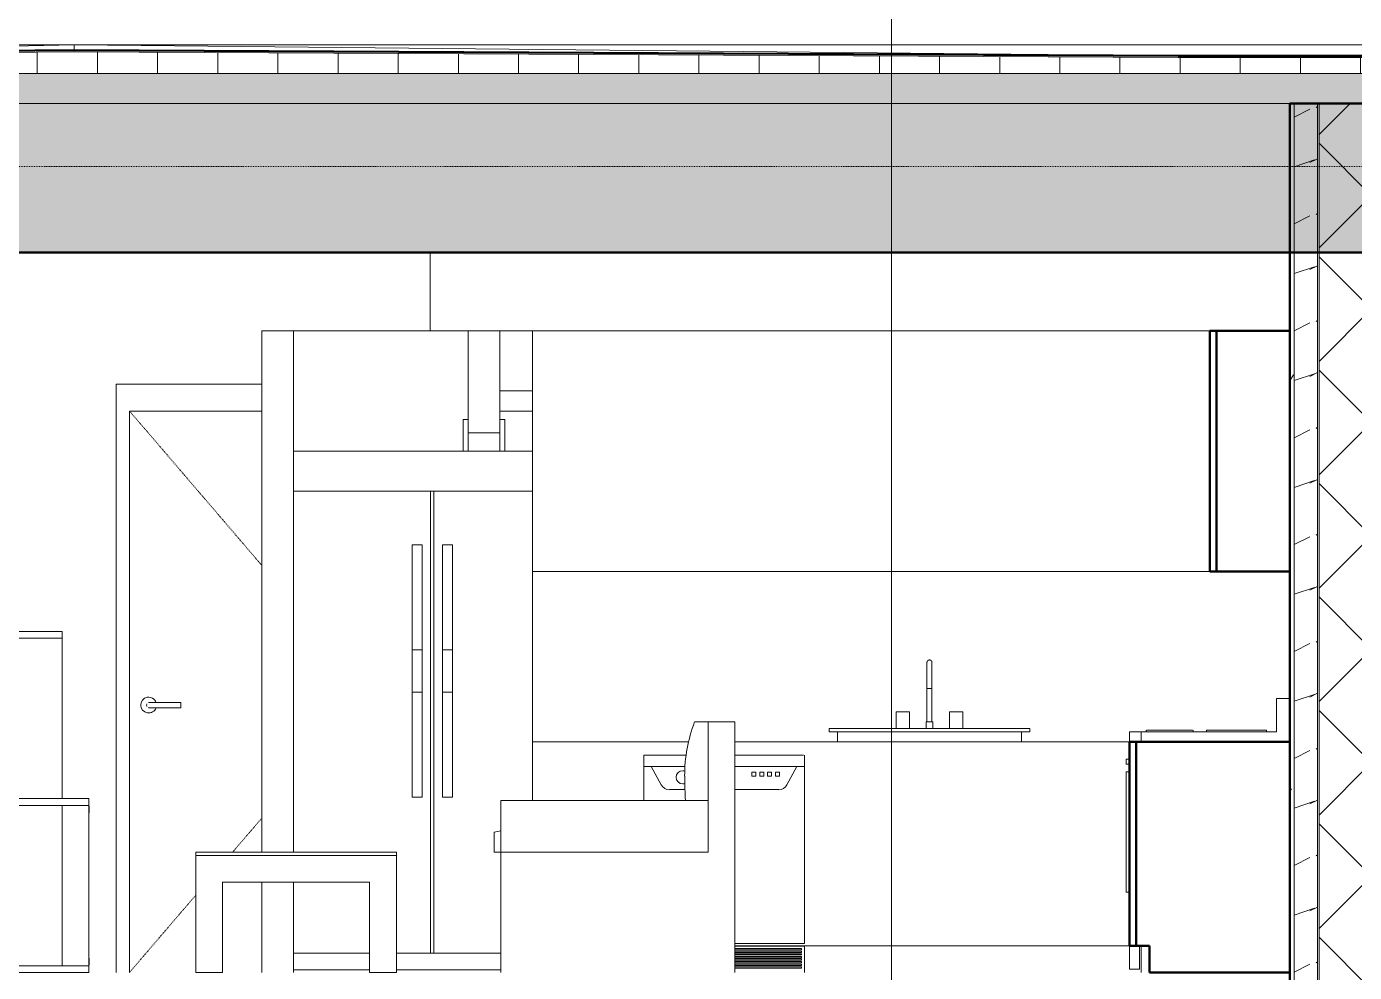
# Model space of a CAD drawing. Header units: inches. Extents: x -4169 to 1833, y -300 to 585.
# Drawn here: x -457.6 to -258.9, y 268 to 409.5 of the extents above; entities that cross this region are included whole.
import ezdxf

# ---------------------------------------------------------------- set-up
doc = ezdxf.new("R2010")
doc.units = ezdxf.units.IN
doc.header["$MEASUREMENT"] = 0
for name, pattern in [('Aligning Line 1_8_', [0.25, 0.125, -0.125]), ('Dash 1_16_', [0.125, 0.0625, -0.0625]), ('Grid Line 1_2_', [0.875, 0.5, -0.125, 0.125, -0.125])]:
    doc.linetypes.add(name, pattern=pattern)
for name, color, linetype, lineweight in [('0-4', 7, 'Continuous', 9), ('0-7', 130, 'Continuous', 5), ('A-DOOR-3', 7, 'Continuous', 9), ('A-DOOR-4', 7, 'Dash 1_16_', 9), ('A-DOOR-FRAM-1', 7, 'Continuous', 9), ('A-DOOR-FRAM-2', 90, 'Continuous', 20), ('A-FLOR-LEVL-1', 51, 'Grid Line 1_2_', 9), ('A-ROOF', 132, 'Continuous', 13), ('A-ROOF-1', 132, 'Continuous', 50), ('A-ROOF-PATT-1', 132, 'Continuous', 9), ('A-WALL-1', 250, 'Continuous', 50), ('A-WALL-2', 10, 'Continuous', 13), ('A-WALL-PATT-1', 7, 'Continuous', 9), ('A-WALL-PATT-2', 253, 'Continuous', 9), ('A-WALL-PATT-4', 252, 'Continuous', 9), ('G-ANNO-SYMB-1', 254, 'Aligning Line 1_8_', 9), ('G-ANNO-SYMB-3', 111, 'Continuous', 9), ('I-FURN', 30, 'Continuous', 9), ('I-FURN-1', 7, 'Continuous', 9), ('I-WALL-2', 10, 'Continuous', 13), ('P-SANR-FIXT-1', 7, 'Continuous', 9), ('Q-CASE-1', 7, 'Continuous', 9), ('Q-CASE-2', 250, 'Continuous', 50), ('Q-SPCQ-1', 7, 'Continuous', 9)]:
    doc.layers.add(name, color=color, linetype=linetype, lineweight=lineweight)

# ---------------------------------------------------------------- blocks, each defined once
blk = doc.blocks.new('CTR - 2nd Phase_rvt-2-BUILDING SECTION - EAST_WEST - LOOKING SOUTH')
at = {"layer": 'A-FLOR-LEVL-1'}
blk.add_line((-12558.48, 398), (-9609.49, 398), dxfattribs=at)
at = {"layer": 'G-ANNO-SYMB-1'}
blk.add_line((-12461.76, 388.59), (-9706.21, 388.59), dxfattribs=at)
blk = doc.blocks.new('Single-Flush - 36_ x 84_-1372824-BUILDING SECTION - EAST_WEST - LOOKING SOUTH')
at = {"layer": 'A-DOOR-FRAM-1'}
for p, q in [((-11664.69, 355), (-11669.56, 355)), ((-11669.56, 352), (-11664.69, 352))]:
    blk.add_line(p, q, dxfattribs=at)
blk = doc.blocks.new('FOLDING_SLIDING CLOSET - 72_ x 80_-1372823-BUILDING SECTION - EAST_WEST - LOOKING SOUTH')
at = {"layer": 'A-DOOR-3'}
for p, q in [((-11674.31, 350.75), (-11675.06, 350.75)), ((-11675.06, 350.75), (-11675.06, 346)), ((-11674.31, 350.75), (-11674.31, 346)), ((-11668.81, 350.75), (-11669.56, 350.75)), ((-11669.56, 350.75), (-11669.56, 346)), ((-11668.81, 350.75), (-11668.81, 346))]:
    blk.add_line(p, q, dxfattribs=at)
at = {"layer": 'A-DOOR-FRAM-2'}
blk.add_line((-11674.31, 348.75), (-11669.56, 348.75), dxfattribs=at)
blk = doc.blocks.new('Entertainment_Center_14771 - Entertainment_Center_14771-V93-BUILDING SECTION - EAST_WEST - LOOKING SOUTH')
at = {"layer": 'I-FURN-1'}
for p, q in [((-11747.19, 318), (-11747.19, 319)), ((-11747.06, 319), (-11747.19, 319)), ((-11747.19, 294), (-11747.19, 318)), ((-11747.06, 319), (-11747.06, 318)), ((-11747.06, 319), (-11735.06, 319)), ((-11747.06, 318), (-11747.06, 319)), ((-11747.06, 318), (-11747.06, 294)), ((-11735.06, 318), (-11747.06, 318)), ((-11747.06, 318), (-11735.06, 318)), ((-11747.06, 294), (-11747.06, 318)), ((-11735.06, 318), (-11735.06, 319)), ((-11735.06, 294), (-11735.06, 318)), ((-11747.19, 293), (-11747.19, 294)), ((-11747.06, 294), (-11747.19, 294)), ((-11747.19, 269), (-11747.19, 293)), ((-11747.06, 294), (-11747.06, 293)), ((-11747.06, 294), (-11731.06, 294)), ((-11747.06, 293), (-11747.06, 294)), ((-11747.06, 293), (-11747.06, 269)), ((-11731.06, 293), (-11747.06, 293)), ((-11747.06, 293), (-11735.06, 293)), ((-11747.06, 269), (-11747.06, 293)), ((-11735.06, 269), (-11735.06, 293)), ((-11731.06, 293), (-11731.06, 294)), ((-11731.06, 269), (-11731.06, 293)), ((-11731.03, 291.87), (-11731.03, 292.87)), ((-11747.19, 268), (-11747.19, 269)), ((-11747.06, 269), (-11747.06, 268)), ((-11735.06, 269), (-11747.06, 269)), ((-11747.06, 269), (-11731.06, 269)), ((-11747.06, 268), (-11747.06, 269)), ((-11731.06, 268), (-11731.06, 269)), ((-11731.03, 269.12), (-11731.03, 270.12)), ((-11747.06, 268), (-11747.19, 268)), ((-11731.06, 268), (-11747.06, 268))]:
    blk.add_line(p, q, dxfattribs=at)
blk = doc.blocks.new('Couch-Both_Arms-Generic - 1-V94-BUILDING SECTION - EAST_WEST - LOOKING SOUTH')
at = {"layer": 'I-FURN'}
for p, q in [((-11638.42, 305.5), (-11640.42, 305.5)), ((-11638.42, 293.75), (-11638.42, 305.5)), ((-11641.92, 297.37), (-11641.92, 297.12)), ((-11638.42, 293.75), (-11669.42, 293.75)), ((-11669.42, 293.75), (-11669.42, 286)), ((-11638.42, 286), (-11638.42, 293.75)), ((-11670.42, 286), (-11670.42, 289)), ((-11669.42, 286), (-11670.42, 286)), ((-11669.42, 286), (-11638.42, 286))]:
    blk.add_line(p, q, dxfattribs=at)
for centre, radius, start, end in [((-11619.17, 297.37), 22.76, 159.0802, 180), ((-11594.41, 297.12), 47.51, 180, 184.0748), ((-11654.55, 205.74), 84.76, 100.111, 100.7955)]:
    blk.add_arc(centre, radius, start, end, dxfattribs=at)
at = {"layer": 'I-FURN-1'}
for p, q in [((-11638.42, 305.5), (-11634.42, 305.5)), ((-11634.42, 305.5), (-11634.42, 268)), ((-11669.42, 268), (-11669.42, 286))]:
    blk.add_line(p, q, dxfattribs=at)
blk = doc.blocks.new('Table-Coffee - one-1352608-BUILDING SECTION - EAST_WEST - LOOKING SOUTH')
at = {"layer": 'I-FURN-1'}
for p, q in [((-11715.06, 286), (-11685.06, 286)), ((-11715.06, 285.5), (-11715.06, 286)), ((-11715.06, 285.5), (-11715.06, 268)), ((-11685.06, 285.5), (-11715.06, 285.5)), ((-11685.06, 285.5), (-11715.06, 285.5)), ((-11685.06, 285.5), (-11685.06, 286)), ((-11685.06, 268), (-11685.06, 285.5)), ((-11711.06, 268), (-11711.06, 281.5)), ((-11711.06, 281.5), (-11689.06, 281.5)), ((-11689.06, 281.5), (-11689.06, 268)), ((-11715.06, 268), (-11711.06, 268)), ((-11689.06, 268), (-11685.06, 268))]:
    blk.add_line(p, q, dxfattribs=at)
blk = doc.blocks.new('Refrigerator_-_Side-by-Side_6047 - 36_ X 30_-V141-BUILDING SECTION - EAST_WEST - LOOKING SOUTH')
at = {"layer": 'Q-SPCQ-1'}
for p, q in [((-11700.44, 340), (-11700.44, 286)), ((-11679.94, 340), (-11700.44, 340)), ((-11679.44, 340), (-11679.94, 340)), ((-11679.94, 270.87), (-11679.94, 340)), ((-11679.44, 340), (-11679.44, 270.87)), ((-11664.69, 340), (-11679.44, 340)), ((-11664.69, 293.75), (-11664.69, 340)), ((-11682.72, 316.29), (-11682.72, 332)), ((-11682.72, 332), (-11681.2, 332)), ((-11681.2, 332), (-11681.2, 316.29)), ((-11678.18, 316.29), (-11678.18, 332)), ((-11676.66, 332), (-11678.18, 332)), ((-11676.66, 332), (-11676.66, 316.29)), ((-11682.72, 309.94), (-11682.72, 316.29)), ((-11682.72, 316.29), (-11681.2, 316.29)), ((-11681.2, 316.29), (-11681.2, 309.94)), ((-11678.18, 309.94), (-11678.18, 316.29)), ((-11676.66, 316.29), (-11678.18, 316.29)), ((-11676.66, 316.29), (-11676.66, 309.94)), ((-11682.72, 294.23), (-11682.72, 309.94)), ((-11682.72, 309.94), (-11681.2, 309.94)), ((-11681.2, 309.94), (-11681.2, 294.23)), ((-11678.18, 294.23), (-11678.18, 309.94)), ((-11676.66, 309.94), (-11678.18, 309.94)), ((-11676.66, 309.94), (-11676.66, 294.23)), ((-11682.72, 294.23), (-11681.2, 294.23)), ((-11676.66, 294.23), (-11678.18, 294.23)), ((-11700.44, 281.5), (-11700.44, 270.87)), ((-11700.44, 268.37), (-11700.44, 270.87)), ((-11700.44, 270.87), (-11689.06, 270.87)), ((-11685.06, 270.87), (-11679.94, 270.87)), ((-11679.44, 270.87), (-11679.94, 270.87)), ((-11679.44, 270.87), (-11669.42, 270.87)), ((-11700.44, 268.37), (-11689.06, 268.37)), ((-11700.44, 268), (-11700.44, 268.37)), ((-11685.06, 268.37), (-11669.42, 268.37))]:
    blk.add_line(p, q, dxfattribs=at)
blk = doc.blocks.new('Range - 24_ x 24_-V142-BUILDING SECTION - EAST_WEST - LOOKING SOUTH')
at = {"layer": 'Q-SPCQ-1'}
for p, q in [((-11551.36, 309), (-11553.36, 309)), ((-11553.36, 309), (-11553.36, 304)), ((-11575.36, 302.5), (-11575.36, 304)), ((-11575.36, 304), (-11573.61, 304)), ((-11573.61, 302.5), (-11573.61, 304)), ((-11553.36, 304), (-11573.61, 304)), ((-11573.61, 304), (-11573.61, 302.5)), ((-11572.86, 304.25), (-11572.86, 304)), ((-11572.81, 304.25), (-11569.36, 304.25)), ((-11569.36, 304.25), (-11565.92, 304.25)), ((-11565.86, 304), (-11565.86, 304.25)), ((-11563.86, 304.25), (-11563.86, 304)), ((-11563.86, 304.25), (-11559.36, 304.25)), ((-11559.36, 304.25), (-11554.86, 304.25)), ((-11554.86, 304), (-11554.86, 304.25)), ((-11575.86, 299.15), (-11575.86, 299.9)), ((-11575.86, 299.9), (-11575.36, 299.9)), ((-11575.86, 299.15), (-11575.36, 299.15)), ((-11575.86, 280), (-11575.86, 298)), ((-11575.86, 298), (-11575.36, 298)), ((-11575.86, 280), (-11575.36, 280)), ((-11575.36, 268.5), (-11575.36, 272)), ((-11573.86, 272), (-11573.86, 268.5)), ((-11573.61, 268), (-11573.61, 272)), ((-11575.36, 268.5), (-11573.86, 268.5))]:
    blk.add_line(p, q, dxfattribs=at)
blk = doc.blocks.new('OD_CW_Base Cabinet - OD_CW_Base Cabinet-2082503-BUILDING SECTION - EAST_WEST - LOOKING SOUTH')
at = {"layer": 'Q-CASE-1'}
for p, q in [((-11641.32, 170.5), (-11664.69, 170.5)), ((-11575.36, 170.5), (-11634.42, 170.5)), ((-11634.42, 140), (-11575.36, 140))]:
    blk.add_line(p, q, dxfattribs=at)
blk = doc.blocks.new('Sink Kitchen-Single - 30_ x 21_-V139-BUILDING SECTION - EAST_WEST - LOOKING SOUTH')
at = {"layer": 'P-SANR-FIXT-1'}
for p, q in [((-11605.67, 179.88), (-11605.67, 173.5)), ((-11605.67, 179.88), (-11605.67, 178.5)), ((-11604.92, 173.5), (-11604.92, 179.88)), ((-11604.92, 178.5), (-11604.92, 179.88)), ((-11605.29, 178.5), (-11605.66, 178.5)), ((-11604.93, 178.5), (-11605.29, 178.5)), ((-11610.29, 175), (-11610.29, 172.5)), ((-11610.29, 175), (-11608.29, 175)), ((-11608.29, 172.5), (-11608.29, 175)), ((-11602.29, 175), (-11602.29, 172.5)), ((-11602.29, 175), (-11600.29, 175)), ((-11600.29, 172.5), (-11600.29, 175)), ((-11605.79, 173.5), (-11605.79, 172.5)), ((-11605.79, 173.5), (-11604.79, 173.5)), ((-11604.79, 172.5), (-11604.79, 173.5)), ((-11620.29, 172.5), (-11590.29, 172.5)), ((-11620.29, 172), (-11620.29, 172.5)), ((-11590.29, 172), (-11620.29, 172)), ((-11619.04, 172), (-11619.04, 170.5)), ((-11591.54, 170.5), (-11591.54, 172)), ((-11590.29, 172), (-11590.29, 172.5))]:
    blk.add_line(p, q, dxfattribs=at)
at = {"layer": 'P-SANR-FIXT-1', "flags": 128}
for points in [[(-11605.67, 182.38), (-11605.67, 182.39), (-11605.67, 182.4), (-11605.66, 182.42), (-11605.66, 182.43), (-11605.66, 182.45), (-11605.66, 182.46), (-11605.65, 182.48), (-11605.65, 182.49), (-11605.64, 182.51), (-11605.64, 182.52), (-11605.63, 182.53), (-11605.63, 182.55), (-11605.62, 182.56), (-11605.61, 182.57), (-11605.6, 182.59), (-11605.59, 182.6), (-11605.58, 182.61), (-11605.57, 182.62), (-11605.56, 182.63), (-11605.55, 182.64), (-11605.54, 182.65), (-11605.53, 182.66), (-11605.52, 182.67), (-11605.51, 182.68), (-11605.5, 182.69), (-11605.48, 182.7), (-11605.47, 182.71), (-11605.46, 182.71), (-11605.44, 182.72), (-11605.43, 182.72), (-11605.41, 182.73), (-11605.4, 182.73), (-11605.39, 182.74), (-11605.37, 182.74), (-11605.36, 182.74), (-11605.34, 182.75), (-11605.33, 182.75), (-11605.31, 182.75), (-11605.3, 182.75), (-11605.29, 182.75)], [(-11605.67, 182.38), (-11605.67, 182.37), (-11605.67, 182.37), (-11605.67, 182.36), (-11605.67, 182.34), (-11605.67, 182.33), (-11605.67, 182.3), (-11605.67, 182.28), (-11605.67, 182.25), (-11605.67, 182.21), (-11605.67, 182.18), (-11605.67, 182.14), (-11605.67, 182.09), (-11605.67, 182.04), (-11605.67, 181.99), (-11605.67, 181.94), (-11605.67, 181.88), (-11605.67, 181.82), (-11605.67, 181.75), (-11605.67, 181.69), (-11605.67, 181.62), (-11605.67, 181.54), (-11605.67, 181.47), (-11605.67, 181.39), (-11605.67, 181.31), (-11605.67, 181.23), (-11605.67, 181.14), (-11605.67, 181.05), (-11605.67, 180.96), (-11605.67, 180.87), (-11605.67, 180.78), (-11605.67, 180.69), (-11605.67, 180.59), (-11605.67, 180.5), (-11605.67, 180.4), (-11605.67, 180.3), (-11605.67, 180.2), (-11605.67, 180.1), (-11605.67, 180), (-11605.67, 179.9), (-11605.67, 179.88)], [(-11605.67, 182.3), (-11605.67, 182.32), (-11605.67, 182.34), (-11605.67, 182.35), (-11605.67, 182.36), (-11605.67, 182.37), (-11605.67, 182.37)], [(-11605.67, 179.88), (-11605.67, 179.97), (-11605.67, 180.07), (-11605.67, 180.17), (-11605.67, 180.27), (-11605.67, 180.37), (-11605.67, 180.47), (-11605.67, 180.57), (-11605.67, 180.66), (-11605.67, 180.76), (-11605.67, 180.85), (-11605.67, 180.94), (-11605.67, 181.03), (-11605.67, 181.12), (-11605.67, 181.2), (-11605.67, 181.29), (-11605.67, 181.37), (-11605.67, 181.45), (-11605.67, 181.52), (-11605.67, 181.6), (-11605.67, 181.67), (-11605.67, 181.74), (-11605.67, 181.8), (-11605.67, 181.86), (-11605.67, 181.92), (-11605.67, 181.98), (-11605.67, 182.03), (-11605.67, 182.08), (-11605.67, 182.13), (-11605.67, 182.17)], [(-11605.29, 182.75), (-11605.28, 182.75), (-11605.26, 182.75), (-11605.25, 182.75), (-11605.23, 182.75), (-11605.22, 182.74), (-11605.2, 182.74), (-11605.19, 182.74), (-11605.17, 182.73), (-11605.16, 182.73), (-11605.15, 182.72), (-11605.13, 182.71), (-11605.12, 182.71), (-11605.11, 182.7), (-11605.09, 182.69), (-11605.08, 182.68), (-11605.07, 182.68), (-11605.06, 182.67), (-11605.05, 182.66), (-11605.03, 182.65), (-11605.02, 182.64), (-11605.01, 182.63), (-11605, 182.61), (-11604.99, 182.6), (-11604.99, 182.59), (-11604.98, 182.58), (-11604.97, 182.56), (-11604.96, 182.55), (-11604.95, 182.54), (-11604.95, 182.52), (-11604.94, 182.51), (-11604.94, 182.5), (-11604.93, 182.48), (-11604.93, 182.47), (-11604.93, 182.45), (-11604.92, 182.44), (-11604.92, 182.42), (-11604.92, 182.41), (-11604.92, 182.39), (-11604.92, 182.38), (-11604.92, 182.38)], [(-11604.92, 179.88), (-11604.92, 179.97), (-11604.92, 180.07), (-11604.92, 180.17), (-11604.92, 180.27), (-11604.92, 180.37), (-11604.92, 180.47), (-11604.92, 180.57), (-11604.92, 180.66), (-11604.92, 180.76), (-11604.92, 180.85), (-11604.92, 180.94), (-11604.92, 181.03), (-11604.92, 181.12), (-11604.92, 181.2), (-11604.92, 181.29), (-11604.92, 181.37), (-11604.92, 181.45), (-11604.92, 181.52), (-11604.92, 181.6), (-11604.92, 181.67), (-11604.92, 181.74), (-11604.92, 181.8), (-11604.92, 181.86), (-11604.92, 181.92), (-11604.92, 181.98), (-11604.92, 182.03), (-11604.92, 182.08), (-11604.92, 182.13), (-11604.92, 182.17), (-11604.92, 182.21), (-11604.92, 182.24), (-11604.92, 182.27), (-11604.92, 182.3), (-11604.92, 182.32), (-11604.92, 182.34), (-11604.92, 182.35), (-11604.92, 182.36), (-11604.92, 182.37), (-11604.92, 182.37), (-11604.92, 182.38)], [(-11604.92, 182.37), (-11604.92, 182.37), (-11604.92, 182.36), (-11604.92, 182.34), (-11604.92, 182.33), (-11604.92, 182.3), (-11604.92, 182.28)], [(-11604.92, 182.14), (-11604.92, 182.09), (-11604.92, 182.04), (-11604.92, 181.99), (-11604.92, 181.94), (-11604.92, 181.88), (-11604.92, 181.82), (-11604.92, 181.75), (-11604.92, 181.69), (-11604.92, 181.62), (-11604.92, 181.54), (-11604.92, 181.47), (-11604.92, 181.39), (-11604.92, 181.31), (-11604.92, 181.23), (-11604.92, 181.14), (-11604.92, 181.05), (-11604.92, 180.96), (-11604.92, 180.87), (-11604.92, 180.78), (-11604.92, 180.69), (-11604.92, 180.59), (-11604.92, 180.5), (-11604.92, 180.4), (-11604.92, 180.3), (-11604.92, 180.2), (-11604.92, 180.1), (-11604.92, 180), (-11604.92, 179.9), (-11604.92, 179.88)]]:
    blk.add_lwpolyline(points, dxfattribs=at)
blk = doc.blocks.new('Dishwasher_15404 - 34_ counter-V143-BUILDING SECTION - EAST_WEST - LOOKING SOUTH')
at = {"layer": 'Q-SPCQ-1'}
for p, q in [((-11648.02, 300.5), (-11648.02, 298.79)), ((-11648.02, 300.5), (-11647.83, 300.5)), ((-11647.83, 300.5), (-11641.69, 300.5)), ((-11634.42, 300.5), (-11625.1, 300.5)), ((-11625.1, 300.5), (-11624.17, 300.5)), ((-11624.02, 298.79), (-11624.02, 300.5)), ((-11647.83, 298.79), (-11648.02, 298.79)), ((-11648.02, 298.79), (-11648.02, 293.75)), ((-11648.02, 298.79), (-11647.83, 298.79)), ((-11646.93, 298.79), (-11647.83, 298.79)), ((-11647.83, 298.79), (-11646.93, 298.79)), ((-11641.83, 298.79), (-11646.93, 298.79)), ((-11646.93, 298.79), (-11645.42, 296.06)), ((-11625.12, 298.79), (-11634.42, 298.79)), ((-11626.63, 296.06), (-11625.12, 298.79)), ((-11625.12, 298.79), (-11624.22, 298.79)), ((-11624.22, 298.79), (-11624.02, 298.79)), ((-11624.02, 272.33), (-11624.02, 298.79)), ((-11631.28, 297.94), (-11631.87, 297.94)), ((-11631.87, 297.94), (-11631.87, 297.35)), ((-11631.87, 297.35), (-11631.28, 297.35)), ((-11631.28, 297.35), (-11631.28, 297.94)), ((-11630.1, 297.94), (-11630.69, 297.94)), ((-11630.69, 297.94), (-11630.69, 297.35)), ((-11630.69, 297.35), (-11630.1, 297.35)), ((-11630.1, 297.35), (-11630.1, 297.94)), ((-11628.92, 297.94), (-11629.51, 297.94)), ((-11629.51, 297.94), (-11629.51, 297.35)), ((-11629.51, 297.35), (-11628.92, 297.35)), ((-11628.92, 297.35), (-11628.92, 297.94)), ((-11627.74, 297.94), (-11628.33, 297.94)), ((-11628.33, 297.94), (-11628.33, 297.35)), ((-11628.33, 297.35), (-11627.74, 297.35)), ((-11627.74, 297.35), (-11627.74, 297.94)), ((-11644.21, 295.35), (-11641.84, 295.35)), ((-11634.42, 295.35), (-11627.84, 295.35)), ((-11624.22, 272.33), (-11634.42, 272.33)), ((-11624.02, 272.33), (-11624.22, 272.33)), ((-11624.02, 271.94), (-11634.42, 271.94)), ((-11634.42, 271.94), (-11625.6, 271.94)), ((-11634.42, 271.59), (-11625.6, 271.59)), ((-11625.6, 271.39), (-11634.42, 271.39)), ((-11634.42, 271.2), (-11625.6, 271.2)), ((-11625.6, 271), (-11634.42, 271)), ((-11634.42, 270.8), (-11625.6, 270.8)), ((-11625.6, 270.61), (-11634.42, 270.61)), ((-11634.42, 270.41), (-11625.6, 270.41)), ((-11625.6, 270.21), (-11634.42, 270.21)), ((-11625.6, 271.59), (-11624.45, 271.59)), ((-11624.45, 271.39), (-11625.6, 271.39)), ((-11625.6, 271.2), (-11624.45, 271.2)), ((-11624.45, 271), (-11625.6, 271)), ((-11625.6, 270.8), (-11624.45, 270.8)), ((-11624.45, 270.61), (-11625.6, 270.61)), ((-11625.6, 270.41), (-11624.45, 270.41)), ((-11624.45, 270.21), (-11625.6, 270.21)), ((-11624.45, 271.59), (-11624.45, 271.39)), ((-11624.45, 271.2), (-11624.45, 271)), ((-11624.45, 270.8), (-11624.45, 270.61)), ((-11624.45, 270.41), (-11624.45, 270.21)), ((-11624.02, 271.94), (-11624.02, 272)), ((-11624.02, 268), (-11624.02, 271.94)), ((-11634.42, 270.02), (-11625.6, 270.02)), ((-11625.6, 269.82), (-11634.42, 269.82)), ((-11634.42, 269.62), (-11625.6, 269.62)), ((-11625.6, 269.43), (-11634.42, 269.43)), ((-11634.42, 269.23), (-11625.6, 269.23)), ((-11625.6, 269.03), (-11634.42, 269.03)), ((-11634.42, 268.84), (-11625.6, 268.84)), ((-11625.6, 268.64), (-11634.42, 268.64)), ((-11625.6, 270.02), (-11624.45, 270.02)), ((-11624.45, 269.82), (-11625.6, 269.82)), ((-11625.6, 269.62), (-11624.45, 269.62)), ((-11624.45, 269.43), (-11625.6, 269.43)), ((-11625.6, 269.23), (-11624.45, 269.23)), ((-11624.45, 269.03), (-11625.6, 269.03)), ((-11625.6, 268.84), (-11624.45, 268.84)), ((-11624.45, 268.64), (-11625.6, 268.64)), ((-11624.45, 270.02), (-11624.45, 269.82)), ((-11624.45, 269.62), (-11624.45, 269.43)), ((-11624.45, 269.23), (-11624.45, 269.03)), ((-11624.45, 268.84), (-11624.45, 268.64))]:
    blk.add_line(p, q, dxfattribs=at)
for centre, radius, start, end in [((-11642.22, 297.2), 0.984, 90, 270), ((-11642.22, 297.2), 0.984, 69.603, 90), ((-11644.21, 296.72), 1.38, 209, 270), ((-11642.22, 297.2), 0.984, 270, 289.8636), ((-11627.84, 296.72), 1.38, 270, 331)]:
    blk.add_arc(centre, radius, start, end, dxfattribs=at)
blk = doc.blocks.new('OD_CW_Base Cabinet - OD_CW_Base Cabinet-1965639-BUILDING SECTION - EAST_WEST - LOOKING SOUTH')
at = {"layer": 'Q-CASE-2'}
for p, q in [((-11575.36, 170.5), (-11575.36, 140)), ((-11574.36, 170.5), (-11575.36, 170.5)), ((-11574.36, 140), (-11574.36, 170.5)), ((-11574.36, 170.5), (-11574.36, 140)), ((-11551.36, 170.5), (-11574.36, 170.5)), ((-11551.36, 136), (-11551.36, 170.5)), ((-11575.36, 140), (-11574.36, 140)), ((-11574.36, 140), (-11572.36, 140)), ((-11572.36, 140), (-11572.36, 136)), ((-11572.36, 136), (-11551.36, 136))]:
    blk.add_line(p, q, dxfattribs=at)
blk = doc.blocks.new('OD_CW_Upper Cabinet - OD_CW_Upper Cabinet-1965667-BUILDING SECTION - EAST_WEST - LOOKING SOUTH')
at = {"layer": 'Q-CASE-2'}
for p, q in [((-11563.36, 232), (-11563.36, 196)), ((-11562.36, 232), (-11563.36, 232)), ((-11562.36, 196), (-11562.36, 232)), ((-11562.36, 232), (-11562.36, 196)), ((-11551.36, 232), (-11562.36, 232)), ((-11551.36, 196), (-11551.36, 232)), ((-11563.36, 196), (-11562.36, 196)), ((-11562.36, 196), (-11551.36, 196))]:
    blk.add_line(p, q, dxfattribs=at)
blk = doc.blocks.new('OD_CW_Upper Cabinet - OD_CW_Upper Cabinet-2082473-BUILDING SECTION - EAST_WEST - LOOKING SOUTH')
at = {"layer": 'Q-CASE-1'}
for p, q in [((-11563.36, 232), (-11664.69, 232)), ((-11664.69, 232), (-11664.69, 208)), ((-11664.69, 196), (-11563.36, 196))]:
    blk.add_line(p, q, dxfattribs=at)
blk = doc.blocks.new('CTR - 1st Phase - Unit Layouts_rvt-2-BUILDING SECTION - EAST_WEST - LOOKING SOUTH')
at = {"layer": 'A-WALL-2'}
for p, q in [((-11705.19, 286), (-11705.19, 364)), ((-11705.19, 364), (-11700.44, 364)), ((-11700.44, 364), (-11700.44, 340)), ((-11674.31, 364), (-11700.44, 364)), ((-11674.31, 346), (-11674.31, 364)), ((-11674.31, 364), (-11669.56, 364)), ((-11664.69, 364), (-11669.56, 364)), ((-11669.56, 364), (-11669.56, 346)), ((-11664.69, 346), (-11700.44, 346)), ((-11705.19, 268), (-11705.19, 281.5))]:
    blk.add_line(p, q, dxfattribs=at)
at = {"layer": '0-4'}
for name, p in [('OD_CW_Upper Cabinet - OD_CW_Upper Cabinet-2082473-BUILDING SECTION - EAST_WEST - LOOKING SOUTH', (0, 132)), ('OD_CW_Upper Cabinet - OD_CW_Upper Cabinet-1965667-BUILDING SECTION - EAST_WEST - LOOKING SOUTH', (0, 132)), ('Single-Flush - 36_ x 84_-1372824-BUILDING SECTION - EAST_WEST - LOOKING SOUTH', (0, 0)), ('FOLDING_SLIDING CLOSET - 72_ x 80_-1372823-BUILDING SECTION - EAST_WEST - LOOKING SOUTH', (0, 0)), ('Refrigerator_-_Side-by-Side_6047 - 36_ X 30_-V141-BUILDING SECTION - EAST_WEST - LOOKING SOUTH', (0, 0)), ('Entertainment_Center_14771 - Entertainment_Center_14771-V93-BUILDING SECTION - EAST_WEST - LOOKING SOUTH', (0, 0)), ('Sink Kitchen-Single - 30_ x 21_-V139-BUILDING SECTION - EAST_WEST - LOOKING SOUTH', (0, 132)), ('Range - 24_ x 24_-V142-BUILDING SECTION - EAST_WEST - LOOKING SOUTH', (0, 0)), ('Couch-Both_Arms-Generic - 1-V94-BUILDING SECTION - EAST_WEST - LOOKING SOUTH', (0, 0)), ('OD_CW_Base Cabinet - OD_CW_Base Cabinet-2082503-BUILDING SECTION - EAST_WEST - LOOKING SOUTH', (0, 132)), ('OD_CW_Base Cabinet - OD_CW_Base Cabinet-1965639-BUILDING SECTION - EAST_WEST - LOOKING SOUTH', (0, 132)), ('Dishwasher_15404 - 34_ counter-V143-BUILDING SECTION - EAST_WEST - LOOKING SOUTH', (0, 0)), ('Table-Coffee - one-1352608-BUILDING SECTION - EAST_WEST - LOOKING SOUTH', (0, 0))]:
    blk.add_blockref(name, p, dxfattribs=at)
blk = doc.blocks.new('HOLLOW METAL - UNIT DOOR-V169-BUILDING SECTION - EAST_WEST - LOOKING SOUTH')
at = {"layer": 'A-DOOR-3'}
for p, q in [((-11724.99, 352), (-11724.99, 268)), ((-11705.19, 352), (-11724.99, 352)), ((-11717.31, 308.39), (-11721.45, 308.39)), ((-11717.31, 308.39), (-11717.31, 308)), ((-11717.31, 308), (-11717.31, 307.61)), ((-11721.45, 307.61), (-11717.31, 307.61))]:
    blk.add_line(p, q, dxfattribs=at)
at = {"layer": 'A-DOOR-3', "flags": 128}
for points in [[(-11721.45, 308.39), (-11721.47, 308.39), (-11721.49, 308.39), (-11721.52, 308.39), (-11721.54, 308.39), (-11721.56, 308.39), (-11721.59, 308.39), (-11721.61, 308.39), (-11721.63, 308.39), (-11721.65, 308.39), (-11721.68, 308.39), (-11721.7, 308.39), (-11721.72, 308.39), (-11721.74, 308.39), (-11721.76, 308.39), (-11721.78, 308.39), (-11721.8, 308.39), (-11721.82, 308.39), (-11721.84, 308.39), (-11721.85, 308.39), (-11721.87, 308.39), (-11721.89, 308.39), (-11721.9, 308.39), (-11721.92, 308.39), (-11721.93, 308.39), (-11721.94, 308.39), (-11721.96, 308.39), (-11721.97, 308.39), (-11721.98, 308.39), (-11721.99, 308.39), (-11722, 308.39), (-11722, 308.39), (-11722.01, 308.39), (-11722.02, 308.39), (-11722.02, 308.39), (-11722.03, 308.39), (-11722.03, 308.39), (-11722.03, 308.39), (-11722.04, 308.39), (-11722.04, 308.39)], [(-11722.04, 307.61), (-11722.04, 307.61), (-11722.03, 307.61), (-11722.03, 307.61), (-11722.03, 307.61), (-11722.02, 307.61), (-11722.02, 307.61), (-11722.01, 307.61), (-11722.01, 307.61), (-11722, 307.61), (-11721.99, 307.61), (-11721.98, 307.61), (-11721.97, 307.61), (-11721.96, 307.61), (-11721.95, 307.61), (-11721.93, 307.61), (-11721.92, 307.61), (-11721.9, 307.61), (-11721.89, 307.61), (-11721.87, 307.61), (-11721.86, 307.61), (-11721.84, 307.61), (-11721.82, 307.61), (-11721.8, 307.61), (-11721.78, 307.61), (-11721.76, 307.61), (-11721.74, 307.61), (-11721.72, 307.61), (-11721.7, 307.61), (-11721.68, 307.61), (-11721.66, 307.61), (-11721.64, 307.61), (-11721.62, 307.61), (-11721.59, 307.61), (-11721.57, 307.61), (-11721.55, 307.61), (-11721.52, 307.61), (-11721.5, 307.61), (-11721.48, 307.61), (-11721.45, 307.61), (-11721.45, 307.61)]]:
    blk.add_lwpolyline(points, dxfattribs=at)
at = {"layer": 'A-DOOR-3'}
for centre, radius, start, end in [((-11722.13, 308), 1.18, 19.6343, 180), ((-11722.13, 308), 1.18, 180, 340.4367), ((-11722.04, 308), 0.394, 150, 180), ((-11722.04, 308), 0.394, 180, 210), ((-11722.04, 308), 0.394, 90, 105), ((-11722.04, 308), 0.394, 255, 270)]:
    blk.add_arc(centre, radius, start, end, dxfattribs=at)
at = {"layer": 'A-DOOR-4'}
for p, q in [((-11724.99, 352), (-11705.19, 328.9)), ((-11705.19, 291.1), (-11709.56, 286)), ((-11715.06, 279.58), (-11724.99, 268))]:
    blk.add_line(p, q, dxfattribs=at)
at = {"layer": 'A-DOOR-FRAM-1'}
for p, q in [((-11726.99, 356), (-11726.99, 268)), ((-11705.19, 356), (-11726.99, 356)), ((-11724.99, 268), (-11724.99, 352)), ((-11724.99, 352), (-11705.19, 352))]:
    blk.add_line(p, q, dxfattribs=at)
blk = doc.blocks.new('CTR - 1st Phase - Common Walls_rvt-2-BUILDING SECTION - EAST_WEST - LOOKING SOUTH')
at = {"layer": 'A-WALL-PATT-1'}
h = blk.add_hatch(dxfattribs=at)
h.set_pattern_fill('FP_21', color=256, style=0, pattern_type=2)
h.set_pattern_definition([(0, (-10964.796, 146.633), (30.72, 7.68), [1.267, -21.773, 1.267, -21.773, -122.88]), (0, (-10964.796, 146.633), (30.72, 7.68), [-46.08, 1.267, -44.813, 1.267, -21.773, -53.76]), (0, (-10964.796, 146.633), (30.72, 7.68), [-115.2, 1.267, -14.093, 1.267, -37.133]), (120, (-10953.276, 150.473), (-22.011075, 22.7643), [1.267, -21.773, 1.267, -21.773, -122.88]), (120, (-10953.276, 150.473), (-22.011075, 22.7643), [-46.08, 1.267, -44.813, 1.267, -21.773, -53.76]), (120, (-10953.276, 150.473), (-22.011075, 22.7643), [-115.2, 1.267, -14.093, 1.267, -37.133]), (240, (-10949.436, 165.833), (-8.708925, -30.4443), [1.267, -21.773, 1.267, -21.773, -122.88]), (240, (-10949.436, 165.833), (-8.708925, -30.4443), [-46.08, 1.267, -44.813, 1.267, -21.773, -53.76]), (240, (-10949.436, 165.833), (-8.708925, -30.4443), [-115.2, 1.267, -14.093, 1.267, -37.133])])
h.paths.add_polyline_path([(-11551.36, -128), (-11550.74, -128), (-11550.74, 398), (-11551.36, 398), (-11551.36, -103.85)], flags=0)
at = {"layer": 'A-WALL-PATT-2'}
h = blk.add_hatch(dxfattribs=at)
h.set_pattern_fill('FP_24', color=256, style=0, pattern_type=2)
h.set_pattern_definition([(216.87, (-10958.398, 162.627), (47.980943, 31.987086), [7.997, -71.971]), (206.565, (-10948.802, 157.829), (-15.993714, -15.99413), [17.881, -17.881]), (198.435, (-10948.802, 149.832), (-31.98674, -15.99388), [10.115, -40.461])])
h.paths.add_polyline_path([(-11550.74, -128), (-11547.24, -128), (-11547.24, 398), (-11550.74, 398), (-11550.74, -103.85)], flags=0)
at = {"layer": 'A-WALL-PATT-4'}
h = blk.add_hatch(dxfattribs=at)
h.set_pattern_fill('FP_35', color=256, style=0, pattern_type=2)
h.set_pattern_definition([(45, (-10964.796, 146.633), (-8.48528, 8.48528), []), (135, (-10964.796, 146.633), (-8.48528, -8.48528), [])])
h.paths.add_polyline_path([(-11546.99, -128), (-11538.99, -128), (-11538.99, 398), (-11546.99, 398), (-11546.99, -103.85)], flags=0)
at = {"layer": 'A-FLOR-LEVL-1'}
blk.add_line((-12558.48, 398), (-9609.49, 398), dxfattribs=at)
at = {"layer": 'A-WALL-1'}
for p, q in [((-11551.36, 398), (-11551.36, -128)), ((-11538.99, 398), (-11551.36, 398))]:
    blk.add_line(p, q, dxfattribs=at)
at = {"layer": 'A-WALL-2'}
for p, q in [((-11550.74, -128), (-11550.74, 398)), ((-11547.24, -128), (-11547.24, 398)), ((-11546.99, -128), (-11546.99, 398))]:
    blk.add_line(p, q, dxfattribs=at)
at = {"layer": 'I-WALL-2'}
for p, q in [((-11679.99, 375.7), (-11679.99, 364)), ((-11726.99, 268), (-11726.99, 356)), ((-11726.99, 356), (-11705.19, 356))]:
    blk.add_line(p, q, dxfattribs=at)
at = {"layer": '0-4'}
blk.add_blockref('HOLLOW METAL - UNIT DOOR-V169-BUILDING SECTION - EAST_WEST - LOOKING SOUTH', (0, 0), dxfattribs=at)

msp = doc.modelspace()

# ---------------------------------------------------------------- hatches: boundary and pattern name
at = {"layer": 'A-ROOF-PATT-1'}
h = msp.add_hatch(dxfattribs=at)
h.set_pattern_fill('FP_38', color=256, style=0, pattern_type=2)
h.set_pattern_definition([(0, (317.997, 146.633), (0, 9), []), (90, (317.997, 146.633), (-9, 6e-16), [])])
h.paths.add_polyline_path([(-823.7587, 402.5193), (1293.7286, 402.5193), (1293.7286, 406.5193), (1199.8439, 404.8714), (1081.4416, 404.8727), (1028.6461, 406.5192), (950.4076, 404.8714), (787.6701, 404.8714), (667.5672, 406.5193), (593.3368, 404.8714), (457.1387, 404.9069), (369.6532, 406.5193), (258.223, 404.8714), (77.3461, 404.8714), (-31.6764, 406.5193), (-96.5215, 404.8714), (-285.5666, 404.8729), (-450.4957, 405.7409), (-534.2403, 404.8714), (-705.3565, 404.891), (-826.9214, 406.5193), (-826.9214, 402.5193)], flags=0)
h = msp.add_hatch(dxfattribs=at)
h.set_pattern_fill('FP_26', color=256, style=0, pattern_type=2)
h.set_pattern_definition([(0, (317.997, 146.633), (0, 4.798), []), (315, (317.997, 146.633), (4.798427, 0), [6.786, -6.786]), (45, (317.997, 146.633), (4.798427, 0), [6.786, -6.786])])
h.paths.add_polyline_path([(-791.4672, 375.7031), (1294.3536, 375.7031), (1294.3536, 402.5193), (-827.5464, 402.5193), (-827.5464, 375.7031)], flags=0)

# ---------------------------------------------------------------- linework, layer by layer
at = {"layer": 'A-FLOR-LEVL-1'}
msp.add_line((-1101.901, 398), (1674.0755, 398), dxfattribs=at)
at = {"layer": 'A-ROOF'}
for p, q in [((-826.9214, 406.7693), (1293.7286, 406.7693)), ((-450.4957, 405.7409), (-534.2403, 404.8714)), ((-534.239, 405.1214), (-450.4964, 406.7693)), ((-450.4964, 406.7693), (-450.4964, 405.9909)), ((-285.2826, 405.1214), (-450.4964, 406.7693)), ((-285.2781, 404.8714), (-450.4957, 405.7409)), ((-96.5215, 404.8714), (-285.2781, 404.8714)), ((1294.3536, 402.5193), (-827.5464, 402.5193))]:
    msp.add_line(p, q, dxfattribs=at)
at = {"layer": 'A-ROOF-1'}
for p, q in [((-450.4964, 405.9909), (-534.239, 405.1214)), ((-285.2826, 405.1214), (-450.4964, 405.9909)), ((-96.5233, 405.1214), (-285.2826, 405.1214)), ((-827.5464, 375.7031), (1294.3536, 375.7031))]:
    msp.add_line(p, q, dxfattribs=at)
at = {"layer": 'G-ANNO-SYMB-3'}
msp.add_line((-328.1964, 526.9531), (-328.1964, -145.8387), dxfattribs=at)

# ---------------------------------------------------------------- block references
at = {"layer": '0-7'}
for name in ['CTR - 2nd Phase_rvt-2-BUILDING SECTION - EAST_WEST - LOOKING SOUTH', 'CTR - 1st Phase - Common Walls_rvt-2-BUILDING SECTION - EAST_WEST - LOOKING SOUTH', 'CTR - 1st Phase - Unit Layouts_rvt-2-BUILDING SECTION - EAST_WEST - LOOKING SOUTH']:
    msp.add_blockref(name, (11282.793, 0), dxfattribs=at)

doc.saveas('drawing.dxf')
